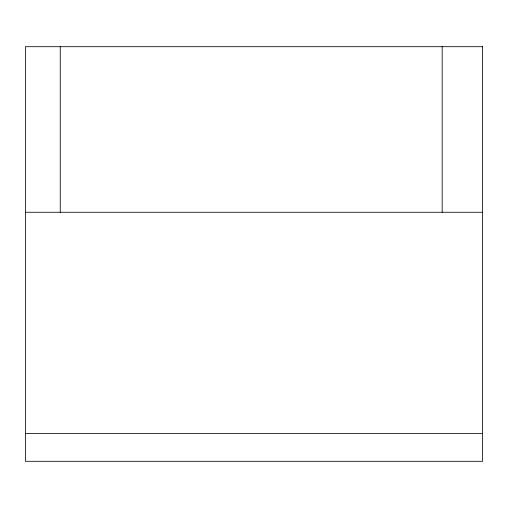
<?xml version="1.0" encoding="UTF-8"?>
<svg xmlns="http://www.w3.org/2000/svg" width="508" height="508" viewBox="0 0 508 508"><rect width="100%" height="100%" fill="white"/><g stroke="black" fill="none" stroke-linecap="round" stroke-linejoin="round"><path stroke-width="0.76" d="M25.4 212.261L482.6 212.261M25.4 433.419L482.6 433.419M442.176 46.698L442.176 212.261M60.249 46.698L60.249 212.261M482.6 46.698L25.4 46.698L25.4 461.302L482.6 461.302L482.6 46.698"/></g></svg>
